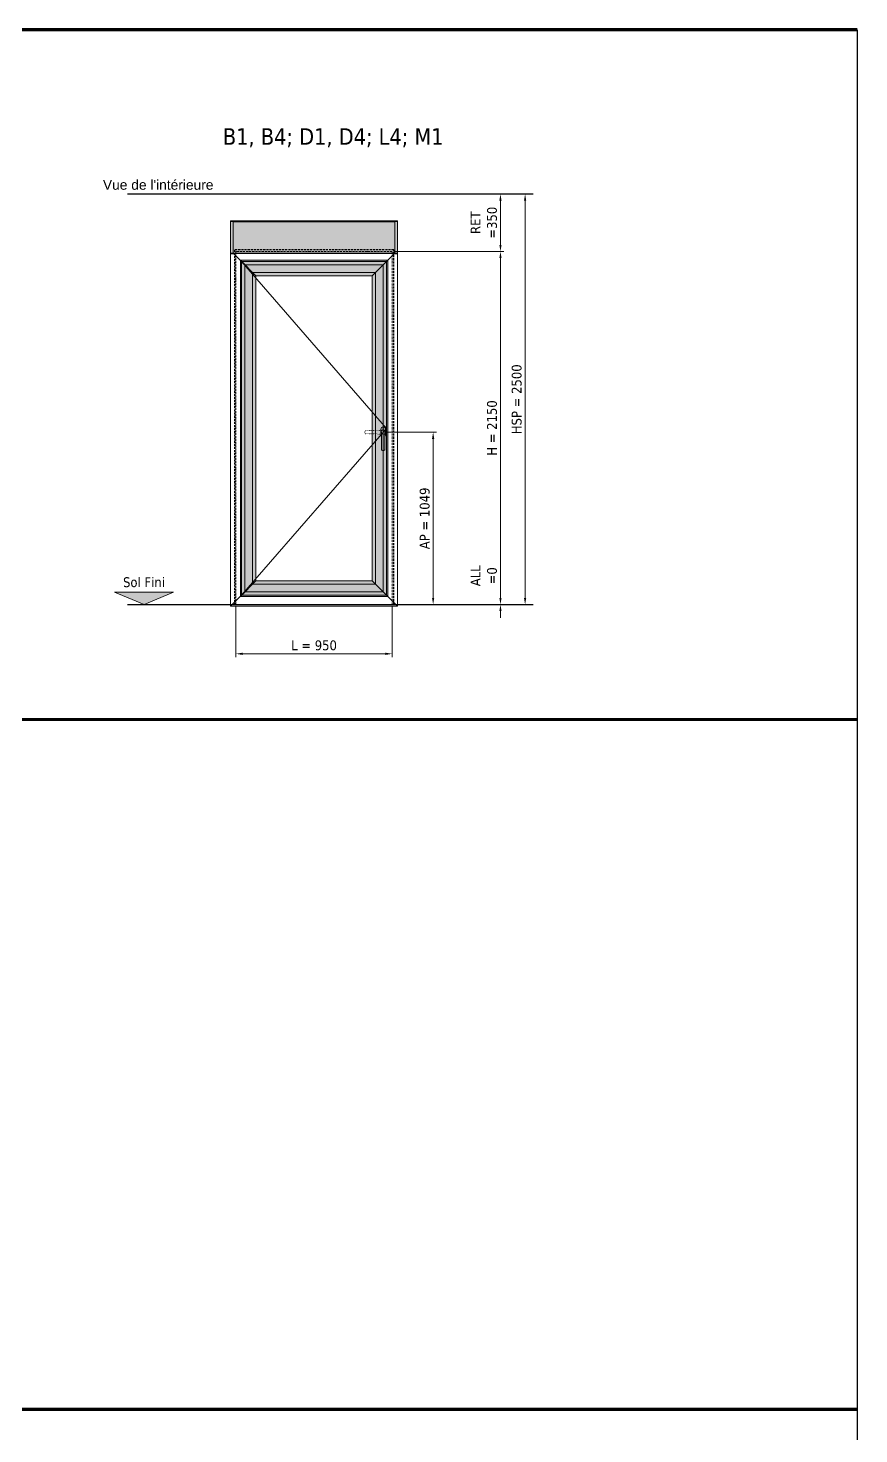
# Model space of a CAD drawing. Header units: millimetres. Extents: x -20000 to 230000, y -17405 to 24510.
# Drawn here: x 15703 to 20760, y 15950 to 24510 of the extents above; entities that cross this region are included whole.
import ezdxf
from ezdxf.enums import TextEntityAlignment as Align

# ---------------------------------------------------------------- set-up
doc = ezdxf.new("R2010")
doc.units = ezdxf.units.MM
doc.header["$PDMODE"] = 35
doc.header["$PDSIZE"] = 0.5
for name, pattern in [('ACAD_ISO07W100', [3, 0, -3]), ('AXES', [50.8, 31.75, -6.35, 6.35, -6.35]), ('CACHE', [9.525, 6.35, -3.175]), ('POINTILLE', [6.35, 0, -6.35])]:
    doc.linetypes.add(name, pattern=pattern)
doc.layers.get('0').update_dxf_attribs({"lineweight": 13})
doc.layers.get('Defpoints').update_dxf_attribs({"true_color": 0xc2a584})
doc.layers.add('0 - Invisible', color=43, linetype='Continuous', lineweight=0, plot=False)
doc.layers.add('Non visible', color=163, linetype='Continuous', lineweight=25, plot=False)
for name, color, linetype, lineweight in [('1 - Axe', 1, 'AXES', 0), ('1 - BETON', 251, 'Continuous', 25), ('1 - Cotation', 32, 'Continuous', 13), ('1 - Isolant', 132, 'Continuous', 13), ('1 - PVC', 7, 'Continuous', 13), ('1 - Texte', 7, 'Continuous', 13), ('Repère coupe et élévation', 145, 'Continuous', 13), ('Texte', 7, 'Continuous', 13)]:
    doc.layers.add(name, color=color, linetype=linetype, lineweight=lineweight)
doc.layers.add('1 - Cache', color=7, linetype='Continuous', lineweight=0, true_color=0xffffff)
doc.styles.get("Standard").update_dxf_attribs({"font": 'ARIALUNI.TTF'})
doc.styles.add('Texte Poralu', font='tahomabd.ttf')
doc.dimstyles.new('100 - 5000', dxfattribs={"dimtxt": 60, "dimasz": 40, "dimexe": 20, "dimexo": 10, "dimgap": 20, "dimtad": 1, "dimdec": 1, "dimtxsty": 'Texte Poralu', "dimcen": 40, "dimazin": 0, "dimtfac": 1, "dimtdec": 1, "dimtmove": 0, "dimatfit": 3, "dimfxl": 1, "dimarcsym": 0})

# ---------------------------------------------------------------- blocks, each defined once
blk = doc.blocks.new('Règle pour élévation')
at = {"const_width": 20}
blk.add_lwpolyline([(0, 0), (20250, 0)], dxfattribs=at)
at = {"layer": 'Defpoints', "color": 2}
for p in [(15500, 0), (16000, 0), (16500, 0), (17000, 0), (17500, 0), (18000, 0), (18500, 0), (19000, 0), (19500, 0), (20000, 0)]:
    blk.add_point(p, dxfattribs=at)
blk = doc.blocks.new('*D1755')
at = {"layer": '1 - Cotation', "color": 0, "lineweight": -2, "transparency": 16777216}
for p, q in [((2710, 2500), (2700, 2500)), ((2720, 2460), (2720, 40)), ((2710, 0), (2700, 0))]:
    blk.add_line(p, q, dxfattribs=at)
at = {"layer": '1 - Cotation', "color": 0, "transparency": 16777216}
for points in [[(2713.3, 2460), (2726.7, 2460), (2720, 2500)], [(2713.3, 40), (2726.7, 40), (2720, 0)]]:
    blk.add_solid(points, dxfattribs=at)
at = {"layer": 'Defpoints', "color": 0, "transparency": 16777216}
for p in [(2720, 2500), (2720, 0), (2720, 0)]:
    blk.add_point(p, dxfattribs=at)
at = {"layer": '1 - Cotation', "color": 0, "transparency": 16777216, "insert": (2668.8, 1250), "char_height": 60, "attachment_point": 5, "rotation": 90, "style": 'Texte Poralu'}
blk.add_mtext('HSP = 2500', dxfattribs=at)
blk = doc.blocks.new('*D1756')
at = {"layer": '1 - Cotation', "color": 0, "lineweight": -2, "transparency": 16777216}
for p, q in [((2570, 40), (2570, 270)), ((2560, 0), (2550, 0)), ((1920, 0), (2590, 0)), ((2570, -40), (2570, -80))]:
    blk.add_line(p, q, dxfattribs=at)
at = {"layer": '1 - Cotation', "color": 0, "transparency": 16777216}
for points in [[(2563.3, 40), (2576.7, 40), (2570, 0)], [(2563.3, -40), (2576.7, -40), (2570, 0)]]:
    blk.add_solid(points, dxfattribs=at)
at = {"layer": 'Defpoints', "color": 0, "transparency": 16777216}
for p in [(1910, 0), (2570, 0), (2570, 0)]:
    blk.add_point(p, dxfattribs=at)
at = {"layer": '1 - Cotation', "color": 0, "transparency": 16777216, "insert": (2468.8, 175), "char_height": 60, "attachment_point": 5, "rotation": 90, "style": 'Texte Poralu'}
blk.add_mtext('ALL\\P=0', dxfattribs=at)
blk = doc.blocks.new('*D1757')
at = {"layer": '1 - Cotation', "color": 0, "lineweight": -2, "transparency": 16777216}
for p, q in [((1920, 2150), (2590, 2150)), ((2570, 40), (2570, 2110)), ((1920, 0), (2590, 0))]:
    blk.add_line(p, q, dxfattribs=at)
at = {"layer": '1 - Cotation', "color": 0, "transparency": 16777216}
for points in [[(2563.3, 2110), (2576.7, 2110), (2570, 2150)], [(2563.3, 40), (2576.7, 40), (2570, 0)]]:
    blk.add_solid(points, dxfattribs=at)
at = {"layer": 'Defpoints', "color": 0, "transparency": 16777216}
for p in [(1910, 2150), (2570, 2150), (1910, 0)]:
    blk.add_point(p, dxfattribs=at)
at = {"layer": '1 - Cotation', "color": 0, "transparency": 16777216, "insert": (2518.8, 1075), "char_height": 60, "attachment_point": 5, "rotation": 90, "style": 'Texte Poralu'}
blk.add_mtext('H = 2150', dxfattribs=at)
blk = doc.blocks.new('*D1758')
at = {"layer": '1 - Cotation', "color": 0, "lineweight": -2, "transparency": 16777216}
for p, q in [((2560, 2500), (2550, 2500)), ((2570, 2460), (2570, 2190)), ((1930, 2150), (2590, 2150))]:
    blk.add_line(p, q, dxfattribs=at)
at = {"layer": '1 - Cotation', "color": 0, "transparency": 16777216}
for points in [[(2563.3, 2460), (2576.7, 2460), (2570, 2500)], [(2563.3, 2190), (2576.7, 2190), (2570, 2150)]]:
    blk.add_solid(points, dxfattribs=at)
at = {"layer": 'Defpoints', "color": 0, "transparency": 16777216}
for p in [(2570, 2500), (1920, 2150), (2570, 2150)]:
    blk.add_point(p, dxfattribs=at)
at = {"layer": '1 - Cotation', "color": 0, "transparency": 16777216, "insert": (2468.8, 2325), "char_height": 60, "attachment_point": 5, "rotation": 90, "style": 'Texte Poralu'}
blk.add_mtext('RET\\P=350', dxfattribs=at)
blk = doc.blocks.new('*U157')
blk.add_hatch(color=256).paths.add_polyline_path([(0, 0), (180, 75), (-180, 75)])
blk.add_lwpolyline([(0, 0), (180, 75), (-180, 75), (0, 0)])
at = {"layer": 'Texte', "insert": (0, 105), "char_height": 60, "attachment_point": 8, "style": 'Texte Poralu'}
blk.add_mtext('Sol Fini', dxfattribs=at)
blk = doc.blocks.new('*D1759')
at = {"layer": '1 - Cotation', "color": 0, "lineweight": -2, "transparency": 16777216}
for p, q in [((960, -10), (960, -320)), ((1910, -10), (1910, -320)), ((1870, -300), (1000, -300))]:
    blk.add_line(p, q, dxfattribs=at)
at = {"layer": '1 - Cotation', "color": 0, "transparency": 16777216}
for points in [[(1000, -293.3), (1000, -306.7), (960, -300)], [(1870, -293.3), (1870, -306.7), (1910, -300)]]:
    blk.add_solid(points, dxfattribs=at)
at = {"layer": 'Defpoints', "color": 0, "transparency": 16777216}
for p in [(960, 0), (1910, 0), (960, -300)]:
    blk.add_point(p, dxfattribs=at)
at = {"layer": '1 - Cotation', "color": 0, "transparency": 16777216, "insert": (1435, -248.8), "char_height": 60, "attachment_point": 5, "style": 'Texte Poralu'}
blk.add_mtext('L = 950', dxfattribs=at)
blk = doc.blocks.new('Rep_châssis')
at = {"style": 'Texte Poralu'}
blk.add_attdef('REP_CHASSIS', text='', height=100, dxfattribs=at).set_placement((0, 0), align=Align.MIDDLE_CENTER)
blk = doc.blocks.new('*U1650')
at = {"layer": '1 - Cache'}
blk.add_hatch(color=256, dxfattribs=at).paths.add_polyline_path([(-32.5, 2135), (-32.5, 2337), (982.5, 2337), (982.5, 2135), (967.5, 2135), (967.5, 2137), (-17.5, 2137), (-17.5, 2135)])
at = {"layer": '0 - Invisible'}
blk.add_lwpolyline([(-32.5, 2135), (-32.5, 2337), (982.5, 2337), (982.5, 2135), (967.5, 2135), (967.5, 2137), (-17.5, 2137), (-17.5, 2135), (-32.5, 2135)], dxfattribs=at)
at = {"layer": '0 - Invisible', "linetype": 'POINTILLE'}
blk.add_lwpolyline([(950, 2150), (0, 2150), (0, 0), (950, 0)], close=True, dxfattribs=at)
at = {"layer": '1 - PVC'}
for p, q in [((54.5, 2068), (-17.5, 2140)), ((895.5, 2068), (967.5, 2140)), ((54.5, 77), (-32.5, -10)), ((895.5, 77), (982.5, -10))]:
    blk.add_line(p, q, dxfattribs=at)
for points in [[(-32.5, 2333), (-32.5, 2337), (982.5, 2337), (982.5, 2333)], [(-17.5, 2331), (967.5, 2331)], [(967.5, 2137), (-17.5, 2137)]]:
    blk.add_lwpolyline(points, dxfattribs=at)
for points in [[(-32.5, 2333), (-17.5, 2333), (-17.5, 2135), (-32.5, 2135)], [(982.5, 2333), (967.5, 2333), (967.5, 2135), (982.5, 2135)], [(-32.5, -10), (982.5, -10), (982.5, 2140), (-32.5, 2140)], [(34.5, 57), (915.5, 57), (915.5, 2088), (34.5, 2088)], [(54.5, 77), (895.5, 77), (895.5, 2068), (54.5, 2068)]]:
    blk.add_lwpolyline(points, close=True, dxfattribs=at)
blk = doc.blocks.new('*U1774')
at = {"layer": '1 - Cache'}
h = blk.add_hatch(color=256, dxfattribs=at)
h.paths.add_polyline_path([(-8, -8), (889, -8), (889, 2039), (-8, 2039)])
h.paths.add_polyline_path([(87, 87), (794, 87), (794, 1944), (87, 1944)], flags=16)
at = {"layer": '0 - Invisible', "linetype": 'POINTILLE'}
blk.add_lwpolyline([(0, 0), (881, 0), (881, 2031), (0, 2031)], close=True, dxfattribs=at)
at = {"layer": '1 - PVC'}
for p, q in [((-8, 2039), (87, 1944)), ((794, 1944), (889, 2039)), ((-8, -8), (87, 87)), ((794, 87), (889, -8))]:
    blk.add_line(p, q, dxfattribs=at)
for points in [[(-8, -8), (889, -8), (889, 2039), (-8, 2039)], [(67, 67), (814, 67), (814, 1964), (67, 1964)], [(87, 87), (794, 87), (794, 1944), (87, 1944)]]:
    blk.add_lwpolyline(points, close=True, dxfattribs=at)
blk = doc.blocks.new('*U1772')
at = {"layer": '0 - Invisible', "linetype": 'POINTILLE'}
blk.add_lwpolyline([(0, 0), (881, 0), (881, 2031), (0, 2031)], close=True, dxfattribs=at)
at = {"layer": '1 - Axe', "color": 5, "linetype": 'ByBlock'}
blk.add_lwpolyline([(0, 2031), (881, 1015.5), (0, 0)], dxfattribs=at)
blk = doc.blocks.new('*U156')
at = {"color": 253, "linetype": 'ACAD_ISO07W100', "lineweight": -2, "ltscale": 0.25}
for p, q in [((27.6, 11), (134.6, 9.6)), ((27.6, -11), (134.6, -9.6))]:
    blk.add_line(p, q, dxfattribs=at)
for centre, radius, start, end in [((134.6, 7.6), 2, 37.55191, 89.22925), ((124.7, 0), 14.4, 322.44809, 37.55191), ((134.6, -7.6), 2, 270.77075, 322.44809)]:
    blk.add_arc(centre, radius, start, end, dxfattribs=at)
blk.add_ellipse((27.6, 0), major_axis=(-16.5, 0), ratio=0.757576, start_param=4.199407, end_param=8.366964, dxfattribs=at)
at = {"layer": '0 - Invisible'}
blk.add_point((27.6, 0), dxfattribs=at)
at = {"layer": '1 - PVC'}
for p, q in [((13.6, 18.5), (13.6, -18.5)), ((16.6, 0), (18.1, -107)), ((27.6, 26.2), (27.6, 25)), ((27.6, 23.3), (27.6, 24.5)), ((38.6, 0), (37.2, -107)), ((41.6, -18.5), (41.6, 18.5))]:
    blk.add_line(p, q, dxfattribs=at)
blk.add_lwpolyline([(26.8, 26.2), (26, 24.7), (26.8, 23.3), (28.5, 23.3), (29.3, 24.7), (28.5, 26.2)], close=True, dxfattribs=at)
for centre, radius, start, end in [((27.6, 18.5), 14, 0, 180), ((27.6, -18.5), 14, 180, 220.60795), ((27.6, -18.5), 14, 319.39205, 0), ((20.1, -106.9), 2, 180.77075, 232.44809), ((27.6, -97.1), 14.4, 232.44809, 307.55191), ((35.2, -106.9), 2, 307.55191, 359.22925)]:
    blk.add_arc(centre, radius, start, end, dxfattribs=at)
blk.add_ellipse((27.6, 0), major_axis=(0, 16.5), ratio=0.757576, start_param=4.199407, end_param=8.366964, dxfattribs=at)
blk = doc.blocks.new('*D1776')
at = {"layer": '1 - Texte', "color": 0, "lineweight": -2, "transparency": 16777216}
for p, q in [((-17.6, 1000), (296.6, 1000)), ((276.6, 960), (276.6, -9)), ((286.6, -49), (296.6, -49))]:
    blk.add_line(p, q, dxfattribs=at)
at = {"layer": '1 - Texte', "color": 0, "transparency": 16777216}
for points in [[(270, 960), (283.3, 960), (276.6, 1000)], [(270, -9), (283.3, -9), (276.6, -49)]]:
    blk.add_solid(points, dxfattribs=at)
at = {"layer": 'Defpoints', "color": 0, "transparency": 16777216}
for p in [(-27.6, 1000), (276.6, -49), (276.6, -49)]:
    blk.add_point(p, dxfattribs=at)
at = {"layer": '1 - Texte', "color": 0, "transparency": 16777216, "insert": (225.4, 475.5), "char_height": 60, "attachment_point": 5, "rotation": 90, "style": 'Texte Poralu'}
blk.add_mtext('AP = 1049', dxfattribs=at)
blk = doc.blocks.new('*U1754')
at = {"layer": '1 - BETON'}
for p, q in [((300, 2500), (2770, 2500)), ((300, 0), (2770, 0))]:
    blk.add_line(p, q, dxfattribs=at)
at = {"layer": '1 - BETON', "linetype": 'ByBlock', "ltscale": 2}
blk.add_lwpolyline([(950, 0), (1920, 0), (1920, 2160), (950, 2160)], close=True, dxfattribs=at)
at = {"layer": '1 - Isolant', "linetype": 'ByBlock', "ltscale": 2}
blk.add_lwpolyline([(1910, 0), (1910, 0), (1910, 2150), (960, 2150), (960, 0)], dxfattribs=at)
blk.add_blockref('*U157', (400, 0))
at = {"insert": (150, 2525), "char_height": 60, "attachment_point": 7}
blk.add_mtext("Vue de l'intérieure", dxfattribs=at)
at = {"layer": '1 - Cotation'}
for base, p1, p2, angle, text, picture, middle in [((2570, 2150), (2570, 2500), (1920, 2150), 90, 'RET\\P=<>', '*D1758', (2468.75, 2325)), ((2720, 0), (2720, 2500), (2720, 0), 90, 'HSP = <>', '*D1755', (2668.77, 1250)), ((2570, 2150), (1910, 0), (1910, 2150), 270, 'H = <>', '*D1757', (2518.77, 1075)), ((2570, 0), (1910, 0), (2570, 0), 90, 'ALL\\P=<>', '*D1756', (2468.77098724, 174.98992612))]:
    dim = blk.add_linear_dim(base=base, p1=p1, p2=p2, angle=angle, text=text, dimstyle='100 - 5000', dxfattribs=at)
    dim.commit()
    dim.dimension.update_dxf_attribs({"geometry": picture, "text_midpoint": middle})
dim = blk.add_linear_dim(base=(960, -300), p1=(1910, 0), p2=(960, 0), text='L = <>', dimstyle='100 - 5000', dxfattribs=at)
dim.commit()
dim.dimension.update_dxf_attribs({"geometry": '*D1759', "text_midpoint": (1435, -248.77)})
blk = doc.blocks.new('*U1775')
at = {"xscale": -1}
blk.add_blockref('*U156', (0, 1000), dxfattribs=at)
at = {"layer": '1 - Texte'}
dim = blk.add_linear_dim(base=(276.64, -49), p1=(-27.64, 1000), p2=(276.64, -49), angle=90, text='AP = <>', dimstyle='100 - 5000', dxfattribs=at)
dim.commit()
dim.dimension.update_dxf_attribs({"geometry": '*D1776', "text_midpoint": (225.41, 475.5)})

msp = doc.modelspace()

# ---------------------------------------------------------------- linework, layer by layer
at = {"layer": 'Non visible'}
msp.add_lwpolyline([(500, 24500), (20750, 24500), (20750, 11550), (11000, 11550), (11000, 10500), (500, 10500)], close=True, dxfattribs=at)

# ---------------------------------------------------------------- block references
for name, p in [('Règle pour élévation', (500, 24500)), ('*U1650', (16968.13, 21000)), ('*U1774', (17002.63, 21057)), ('*U1772', (17002.63, 21057)), ('*U1775', (17891.63, 21049)), ('Règle pour élévation', (500, 20300)), ('Règle pour élévation', (500, 16100))]:
    msp.add_blockref(name, p)
at = {"linetype": 'CACHE'}
msp.add_blockref('*U1754', (16008.13, 21000), dxfattribs=at)
at = {"layer": 'Repère coupe et élévation'}
msp.add_blockref('Rep_châssis', (17560, 23850), dxfattribs=at).add_auto_attribs({'REP_CHASSIS': 'B1, B4; D1, D4; L4; M1'})

doc.saveas('drawing.dxf')
